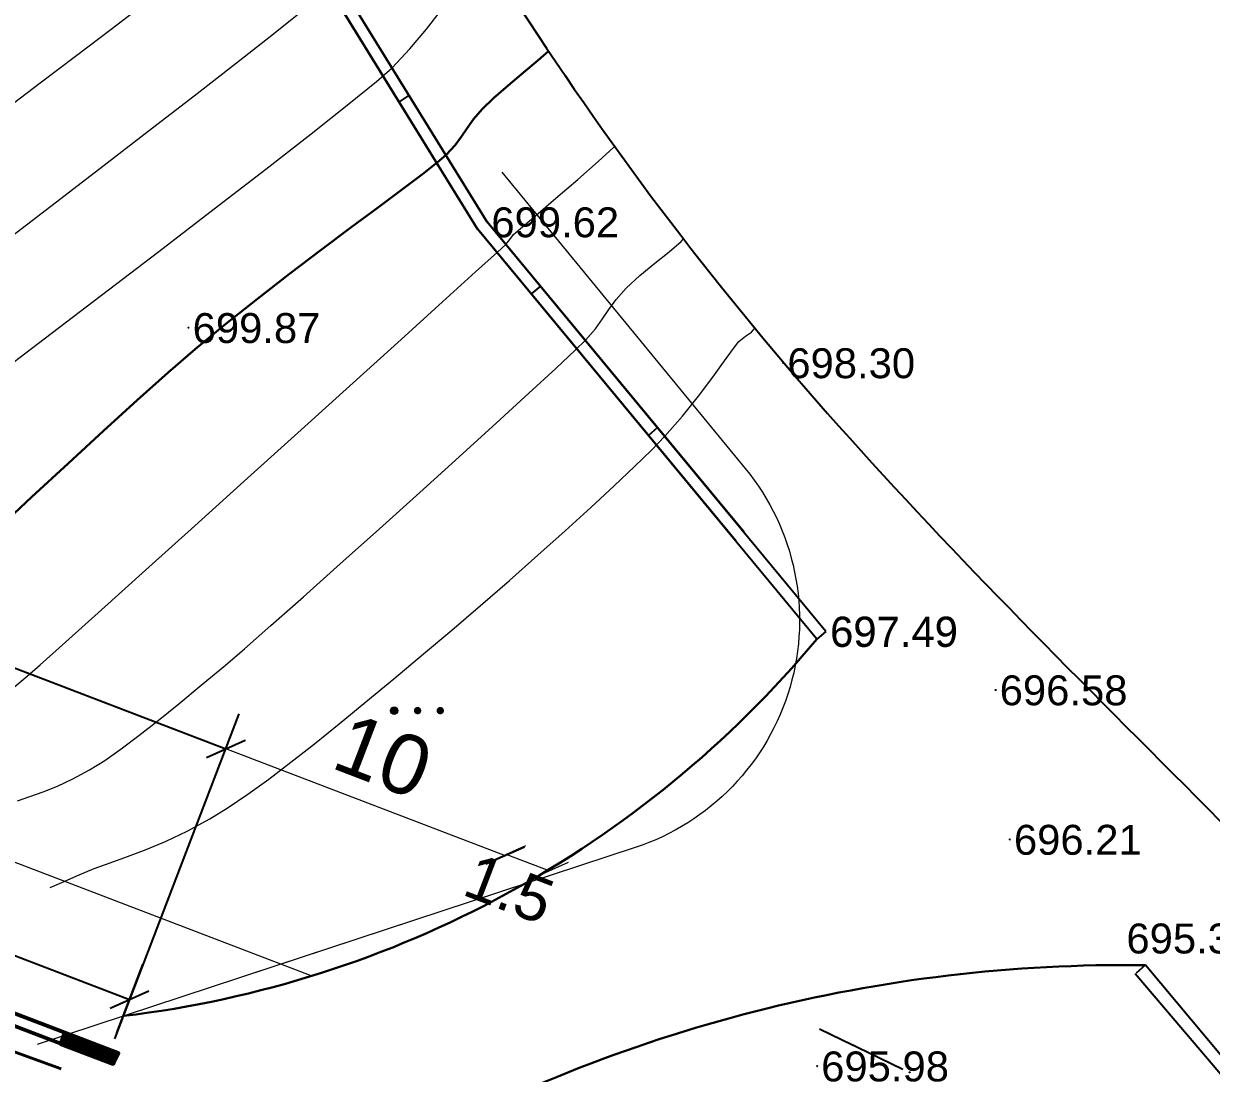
# Model space of a CAD drawing. Header units: feet. Extents: x 3381 to 682707, y 675186 to 4374675.
# Drawn here: x 682451.23 to 682490.92, y 4373106.62 to 4373141.7 of the extents above; entities that cross this region are included whole.
import ezdxf

# ---------------------------------------------------------------- set-up
doc = ezdxf.new("R2010")
doc.units = ezdxf.units.FT
doc.header["$MEASUREMENT"] = 0
doc.header["$PDMODE"] = 34
doc.header["$PDSIZE"] = 0.01
doc.linetypes.add('DUZ', pattern=[0])
doc.layers.get('0').update_dxf_attribs({"linetype": 'CONTINUOUS'})
doc.layers.get('Defpoints').update_dxf_attribs({"linetype": 'CONTINUOUS'})
for name, color, linetype in [('0_Point_Height', 2, 'CONTINUOUS'), ('0_Point_Point', 7, 'CONTINUOUS'), ('col bitkisi', 7, 'CONTINUOUS'), ('Lep-Stolb', 7, 'CONTINUOUS')]:
    doc.layers.add(name, color=color, linetype=linetype)
doc.layers.add('ANA HORIZONTAL', color=24, linetype='CONTINUOUS', lineweight=30)
doc.layers.add('HORIZANTAL', color=24, linetype='CONTINUOUS', lineweight=13)
doc.styles.get("Standard").update_dxf_attribs({"font": 'arial.ttf', "height": 1.5})
doc.dimstyles.new('ISO-25', dxfattribs={"dimtxt": 1.5, "dimasz": 1, "dimexe": 1.25, "dimexo": 0.625, "dimtad": 1, "dimtxsty": 'Standard', "dimblk": 'OBLIQUE', "dimcen": 2.5, "dimadec": 0, "dimazin": 0, "dimtfac": 1, "dimtmove": 0, "dimatfit": 3, "dimldrblk": 'OBLIQUE', "dimfxl": 1, "dimarcsym": 0})

# ---------------------------------------------------------------- blocks, each defined once
blk = doc.blocks.new('_Oblique')
at = {"color": 0, "linetype": 'ByBlock', "lineweight": -2}
blk.add_line((-0.5, -0.5), (0.5, 0.5), dxfattribs=at)
blk = doc.blocks.new('*D35')
at = {"color": 0, "lineweight": -2, "transparency": 16777216}
for p, q in [((682394.801, 4373130.524), (682398.961, 4373141.393)), ((682398.514, 4373140.225), (682457.985, 4373117.465)), ((682454.272, 4373107.763), (682458.432, 4373118.632))]:
    blk.add_line(p, q, dxfattribs=at)
at = {"layer": 'Defpoints', "color": 0, "lineweight": 30, "transparency": 16777216}
for p in [(682394.578, 4373129.94), (682457.985, 4373117.465), (682454.049, 4373107.18)]:
    blk.add_point(p, dxfattribs=at)
at = {"color": 0, "lineweight": -2, "transparency": 16777216}
for p, rotation in [((682398.514, 4373140.225), 159.0573494502388), ((682457.985, 4373117.465), 339.0573494502387)]:
    blk.add_blockref('_Oblique', p, dxfattribs=dict(at, rotation=rotation))
at = {"color": 0, "lineweight": 18, "transparency": 16777216, "insert": (682428.795, 4373130.27), "char_height": 1.5, "attachment_point": 5, "rotation": 339.0573}
blk.add_mtext('63,68', dxfattribs=at)
blk = doc.blocks.new('*D38')
at = {"color": 0, "lineweight": -2, "transparency": 16777216}
for p, q in [((682429.229, 4373117.562), (682430.1, 4373119.843)), ((682429.654, 4373118.675), (682454.761, 4373109.082)), ((682454.336, 4373107.969), (682455.207, 4373110.25))]:
    blk.add_line(p, q, dxfattribs=at)
at = {"layer": 'Defpoints', "color": 0, "lineweight": 30, "transparency": 16777216}
for p in [(682429.006, 4373116.978), (682454.761, 4373109.082), (682454.113, 4373107.386)]:
    blk.add_point(p, dxfattribs=at)
at = {"color": 0, "lineweight": -2, "transparency": 16777216}
for p, rotation in [((682429.654, 4373118.675), 159.0895513986709), ((682454.761, 4373109.082), 339.0895513986709)]:
    blk.add_blockref('_Oblique', p, dxfattribs=dict(at, rotation=rotation))
at = {"color": 0, "lineweight": 18, "transparency": 16777216, "insert": (682442.704, 4373115.178), "char_height": 1.5, "attachment_point": 5, "rotation": 339.0896}
blk.add_mtext('{\\fArial|b0|i0|c238|p34;26.80}', dxfattribs=at)

msp = doc.modelspace()

# ---------------------------------------------------------------- hatches: boundary and pattern name
at = {"lineweight": 50}
h = msp.add_hatch(dxfattribs=at)
h.set_pattern_fill('ANSI31', scale=0.3, angle=-12.6583)
h.set_pattern_definition([(32.3417294339, (-944922.555072, 253559.554346), (-0.02006129345044, 0.03168271618873), [])])
h.paths.add_polyline_path([(682452.592, 4373107.966), (682454.357, 4373107.292), (682454.219, 4373106.92), (682452.461, 4373107.588)])
at = {"layer": 'col bitkisi', "ltscale": 1.5}
h = msp.add_hatch(color=256, dxfattribs=at)
edge = h.paths.add_edge_path()
edge.add_arc((682463.61, 4373118.739), 0.125, 0, 360)
h = msp.add_hatch(color=256, dxfattribs=at)
edge = h.paths.add_edge_path()
edge.add_arc((682464.393, 4373118.739), 0.125, 0, 360)
h = msp.add_hatch(color=256, dxfattribs=at)
edge = h.paths.add_edge_path()
edge.add_arc((682465.152, 4373118.739), 0.125, 0, 360)

# ---------------------------------------------------------------- linework, layer by layer
at = {"linetype": 'Continuous'}
for p, q in [((682464.112, 4373139.312, -716.5), (682463.778, 4373139.091, -716.5)), ((682468.498, 4373132.934, -716.5), (682468.193, 4373132.675, -716.5)), ((682472.416, 4373128.201, -716.5), (682472.112, 4373127.942, -716.5)), ((682478.045, 4373121.383, -19.015), (682477.737, 4373121.128, -19.015)), ((682488.716, 4373110.225, -716.5), (682488.411, 4373109.965, -716.5))]:
    msp.add_line(p, q, dxfattribs=at)
at = {"color": 7, "lineweight": 18}
for p, q in [((682396.346, 4373134.56, -716.5), (682460.86, 4373109.869, -716.5)), ((682454.344, 4373107.95, -716.5), (682458.432, 4373118.632, -716.5)), ((682467.328, 4373113.889, -716.5), (682457.985, 4373117.465, -716.5)), ((682468.793, 4373113.384, -716.5), (682467.359, 4373113.933, -716.5)), ((682469.093, 4373113.315, -341.547), (682451.68, 4373107.581, -341.547))]:
    msp.add_line(p, q, dxfattribs=at)
at = {"color": 34, "linetype": 'DUZ', "lineweight": 40}
msp.add_line((682441.441, 4373110.774), (682452.478, 4373106.766), dxfattribs=at)
at = {"color": 3, "lineweight": 30}
msp.add_line((682454.121, 4373107.367, -716.5), (682453.978, 4373106.993, -264.147), dxfattribs=at)
at = {"color": 7, "lineweight": 50}
msp.add_line((682454.121, 4373107.367, -716.5), (682453.978, 4373106.993, -716.5), dxfattribs=at)
at = {"linetype": 'Continuous'}
for points, elevation in [([(682477.737, 4373121.128), (682466.392, 4373134.832), (682457.507, 4373149.24), (682445.696, 4373169.269), (682435.676, 4373186.208), (682424.55, 4373204.343), (682412.204, 4373224.891)], -19.015), ([(682475.034, 4373124.412), (682466.397, 4373134.845), (682457.512, 4373149.253), (682445.701, 4373169.282), (682435.681, 4373186.221), (682424.555, 4373204.356), (682412.209, 4373224.904)], -19.015), ([(682478.045, 4373121.383), (682466.718, 4373135.065), (682457.85, 4373149.446), (682446.041, 4373169.472), (682436.019, 4373186.414), (682424.892, 4373204.55), (682412.547, 4373225.097)], -19.015), ([(682475.314, 4373124.701), (682466.723, 4373135.078), (682457.855, 4373149.459), (682446.046, 4373169.485), (682436.024, 4373186.427), (682424.897, 4373204.563), (682412.552, 4373225.11)], -19.015), ([(682536.091, 4373052.021), (682512.378, 4373081.382), (682503.067, 4373092.84), (682492.313, 4373105.936), (682488.722, 4373110.23)], -29.304), ([(682535.769, 4373051.782), (682512.067, 4373081.131), (682502.757, 4373092.587), (682492.005, 4373105.681), (682488.38, 4373109.939)], -29.304)]:
    msp.add_lwpolyline(points, dxfattribs=dict(at, elevation=elevation))
at = {"color": 7, "lineweight": 18, "elevation": -341.547}
msp.add_lwpolyline([(682467.214, 4373136.736), (682475.343, 4373126.837, -0.527044), (682471.663, 4373114.161), (682458.742, 4373109.907)], format="xyb", dxfattribs=at)
at = {"color": 7, "lineweight": 30, "elevation": -716.5}
for points in [[(682463.463, 4373103.791), (682475.838, 4373099.055), (682443.696, 4373017.695), (682351.291, 4373045.819), (682394.482, 4373130.191), (682454.121, 4373107.367)], [(682463.32, 4373103.417), (682475.318, 4373098.826), (682443.46, 4373018.185), (682351.865, 4373046.062), (682394.674, 4373129.689), (682453.978, 4373106.993)]]:
    msp.add_lwpolyline(points, dxfattribs=at)
at = {"color": 7, "lineweight": 50, "elevation": -716.5}
for points in [[(682454.23, 4373106.926), (682454.405, 4373107.287), (682429.082, 4373116.969), (682390.187, 4373121.803), (682355.142, 4373053.339), (682452.69, 4373040.351), (682468.467, 4373080.267), (682468.108, 4373080.409), (682452.432, 4373040.804), (682355.777, 4373053.642), (682390.466, 4373121.369), (682428.981, 4373116.595), (682454.23, 4373106.926)], [(682452.592, 4373107.966), (682454.357, 4373107.292), (682454.219, 4373106.92), (682452.462, 4373107.59), (682452.592, 4373107.966)]]:
    msp.add_lwpolyline(points, dxfattribs=at)
at = {"color": 1, "lineweight": 30}
for centre, radius, start, end in [((682450.329, 4373143.933, -1361.563), 35.654, 276.825, 320.2377), ((682488.046, 4373060.098, -30.28), 50.136, 89.2275, 119.3665)]:
    msp.add_arc(centre, radius, start, end, dxfattribs=at)
at = {"linetype": 'Continuous'}
msp.add_open_spline([(682403.55, 4373251.91, -716.5), (682405.371, 4373248.44, -716.5), (682411.677, 4373236.422, -716.5), (682421.574, 4373218.441, -716.5), (682435.569, 4373199.176, -716.5), (682446.34, 4373178.978, -716.5), (682457.303, 4373161.093, -716.5), (682466.431, 4373143.689, -716.5), (682479.846, 4373125.168, -716.5), (682496.445, 4373110.879, -716.5), (682507.98, 4373096.042, -716.5), (682515.91, 4373085.56, -716.5), (682527.228, 4373073.641, -716.5), (682535.478, 4373062.949, -716.5), (682539.921, 4373057.189, -716.5)], degree=3, knots=[0, 0, 0, 0, 11.75951, 40.72321, 61.46233, 83.054979, 109.290717, 124.392744, 141.962718, 177.533008, 189.558821, 198.276488, 216.955448, 238.768866, 238.768866, 238.768866, 238.768866], dxfattribs=at)
at = {"layer": '0_Point_Point'}
for p in [(682466.723, 4373135.078, -16.883), (682456.737, 4373131.543, -16.628), (682476.617, 4373130.367, -18.197), (682483.716, 4373119.432, -19.919), (682484.192, 4373114.435, -20.288), (682477.749, 4373106.858, -20.524), (682480.844, 4373106.648, -20.512)]:
    msp.add_point(p, dxfattribs=at)
at = {"layer": 'ANA HORIZONTAL', "color": 32, "lineweight": 30, "elevation": -16.5}
msp.add_lwpolyline([(682450.31, 4373124.769), (682451.503, 4373125.884), (682452.709, 4373127.006), (682453.892, 4373128.096), (682455.018, 4373129.12), (682456.052, 4373130.04), (682456.957, 4373130.821), (682457.982, 4373131.666), (682459.045, 4373132.511), (682460.116, 4373133.341), (682461.167, 4373134.139), (682462.165, 4373134.888), (682463.083, 4373135.571), (682463.889, 4373136.172), (682464.555, 4373136.674), (682465.05, 4373137.061), (682465.344, 4373137.315), (682465.648, 4373137.647), (682465.864, 4373137.937), (682466.049, 4373138.214), (682466.261, 4373138.508), (682466.556, 4373138.851), (682466.933, 4373139.214), (682467.418, 4373139.64), (682467.936, 4373140.078), (682468.413, 4373140.478), (682468.772, 4373140.787)], dxfattribs=at)
at = {"layer": 'col bitkisi', "lineweight": 13, "ltscale": 1.5}
msp.add_circle((682463.61, 4373118.739, -716.5), 0.125, dxfattribs=at)
at = {"layer": 'HORIZANTAL', "color": 32, "linetype": 'Continuous', "lineweight": 13}
for points, elevation in [([(682450.646, 4373138.874), (682451.779, 4373139.725), (682452.961, 4373140.617), (682454.155, 4373141.524), (682455.327, 4373142.419)], -15), ([(682450.063, 4373129.76), (682451.91, 4373131.166), (682453.825, 4373132.627), (682455.742, 4373134.093), (682457.595, 4373135.514), (682459.316, 4373136.842), (682460.838, 4373138.027), (682462.095, 4373139.02), (682463.019, 4373139.772), (682463.544, 4373140.234), (682464.136, 4373140.863), (682464.691, 4373141.523), (682465.193, 4373142.17)], -16), ([(682450.509, 4373134.361), (682452.131, 4373135.602), (682453.774, 4373136.863), (682455.389, 4373138.107), (682456.927, 4373139.298), (682458.339, 4373140.398), (682459.575, 4373141.37), (682460.587, 4373142.178)], -15.5), ([(682450.866, 4373119.493), (682451.341, 4373119.889), (682451.772, 4373120.267), (682452.628, 4373121.031), (682453.83, 4373122.109), (682455.298, 4373123.43), (682456.952, 4373124.92), (682458.712, 4373126.509), (682460.5, 4373128.124), (682462.236, 4373129.693), (682463.839, 4373131.144), (682465.231, 4373132.405), (682466.333, 4373133.404), (682467.064, 4373134.069), (682467.344, 4373134.327), (682467.474, 4373134.493), (682467.604, 4373134.659), (682467.834, 4373134.861), (682468.341, 4373135.294), (682469.017, 4373135.869), (682469.75, 4373136.498), (682470.433, 4373137.095), (682470.954, 4373137.571), (682470.981, 4373137.6)], -17), ([(682451.023, 4373115.72), (682451.43, 4373115.867), (682451.873, 4373116.028), (682452.353, 4373116.219), (682452.87, 4373116.457), (682453.424, 4373116.756), (682453.934, 4373117.076), (682454.484, 4373117.46), (682455.078, 4373117.905), (682455.72, 4373118.409), (682456.413, 4373118.971), (682457.161, 4373119.59), (682457.968, 4373120.263), (682458.603, 4373120.806), (682459.492, 4373121.584), (682460.579, 4373122.547), (682461.808, 4373123.643), (682463.123, 4373124.822), (682464.467, 4373126.034), (682465.784, 4373127.226), (682467.018, 4373128.348), (682468.113, 4373129.349), (682469.013, 4373130.179), (682469.661, 4373130.786), (682470.001, 4373131.119), (682470.336, 4373131.508), (682470.578, 4373131.838), (682470.789, 4373132.149), (682471.032, 4373132.479), (682471.369, 4373132.866), (682471.819, 4373133.289), (682472.32, 4373133.695), (682472.805, 4373134.074), (682473.209, 4373134.418), (682473.285, 4373134.507)], -17.5), ([(682452.115, 4373112.828), (682452.501, 4373112.998), (682453.083, 4373113.254), (682453.58, 4373113.456), (682454.119, 4373113.653), (682454.7, 4373113.861), (682455.323, 4373114.096), (682455.987, 4373114.373), (682456.695, 4373114.709), (682457.446, 4373115.12), (682458.065, 4373115.503), (682458.721, 4373115.947), (682459.418, 4373116.45), (682460.158, 4373117.011), (682460.943, 4373117.628), (682461.777, 4373118.301), (682462.662, 4373119.028), (682463.6, 4373119.807), (682464.596, 4373120.637), (682465.536, 4373121.429), (682466.498, 4373122.254), (682467.464, 4373123.094), (682468.412, 4373123.931), (682469.325, 4373124.748), (682470.181, 4373125.527), (682470.962, 4373126.251), (682471.649, 4373126.901), (682472.22, 4373127.46), (682472.657, 4373127.91), (682473.245, 4373128.578), (682473.785, 4373129.251), (682474.26, 4373129.884), (682474.654, 4373130.429), (682474.951, 4373130.841), (682475.133, 4373131.074), (682475.356, 4373131.258), (682475.551, 4373131.39), (682475.666, 4373131.526)], -18)]:
    msp.add_lwpolyline(points, dxfattribs=dict(at, elevation=elevation))
at = {"layer": 'Lep-Stolb', "color": 1}
for p, q in [((682477.829, 4373108.098, -20.512), (682478.956, 4373107.556, -20.512)), ((682478.73, 4373107.664, -20.512), (682480.619, 4373106.757, -20.512))]:
    msp.add_line(p, q, dxfattribs=at)

# ---------------------------------------------------------------- block references
at = {"color": 7, "lineweight": 18}
for p, rotation in [((682457.985, 4373117.465, -716.5), 159.0573494367731), ((682467.328, 4373113.889, -716.5), 339.0573494367731), ((682467.359, 4373113.933, -716.5), 159.0573494841195), ((682468.793, 4373113.384, -716.5), 339.0573494841195)]:
    msp.add_blockref('_Oblique', p, dxfattribs=dict(at, rotation=rotation))

# ---------------------------------------------------------------- texts
at = {"color": 7, "lineweight": 18, "attachment_point": 5, "rotation": 339.0573}
for s, insert, char_height in [('10', (682463.245, 4373117.214, -716.5), 2), ('{\\fArial|b0|i0|c238|p34;1.5}', (682467.458, 4373112.774, -341.547), 1.5)]:
    msp.add_mtext(s, dxfattribs=dict(at, insert=insert, char_height=char_height))
at = {"layer": '0_Point_Height', "color": 0}
for s, p in [('699.62', (682466.859, 4373134.564, -16.883)), ('699.87', (682456.873, 4373131.029, -16.628)), ('698.30', (682476.753, 4373129.853, -18.197)), ('697.49', (682478.181, 4373120.869, -19.015)), ('697.49', (682478.186, 4373120.882, -19.015)), ('696.58', (682483.852, 4373118.918, -19.919)), ('696.21', (682484.328, 4373113.921, -20.288)), ('695.30', (682488.088, 4373110.621, -21.204)), ('695.98', (682477.885, 4373106.344, -20.524))]:
    msp.add_text(s, height=1, dxfattribs=at).set_placement(p)

# ---------------------------------------------------------------- dimensions: what is measured, and where the dimension line sits
at = {"color": 7, "lineweight": 18}
dim = msp.add_aligned_dim(p1=(682394.578, 4373129.94, -716.5), p2=(682454.049, 4373107.18, -716.5), distance=11.012, dimstyle='ISO-25', dxfattribs=at)
dim.commit()
dim.dimension.update_dxf_attribs({"geometry": '*D35', "text_midpoint": (682428.795, 4373130.27, -716.5)})
at = {"color": 3, "lineweight": 18}
dim = msp.add_aligned_dim(p1=(682429.006, 4373116.978, -716.5), p2=(682454.113, 4373107.386, -716.5), distance=1.816, text='{\\fArial|b0|i0|c238|p34;26.80}', dimstyle='ISO-25', dxfattribs=at)
dim.commit()
dim.dimension.update_dxf_attribs({"geometry": '*D38', "text_midpoint": (682442.704, 4373115.178, -716.5)})

doc.saveas('drawing.dxf')
